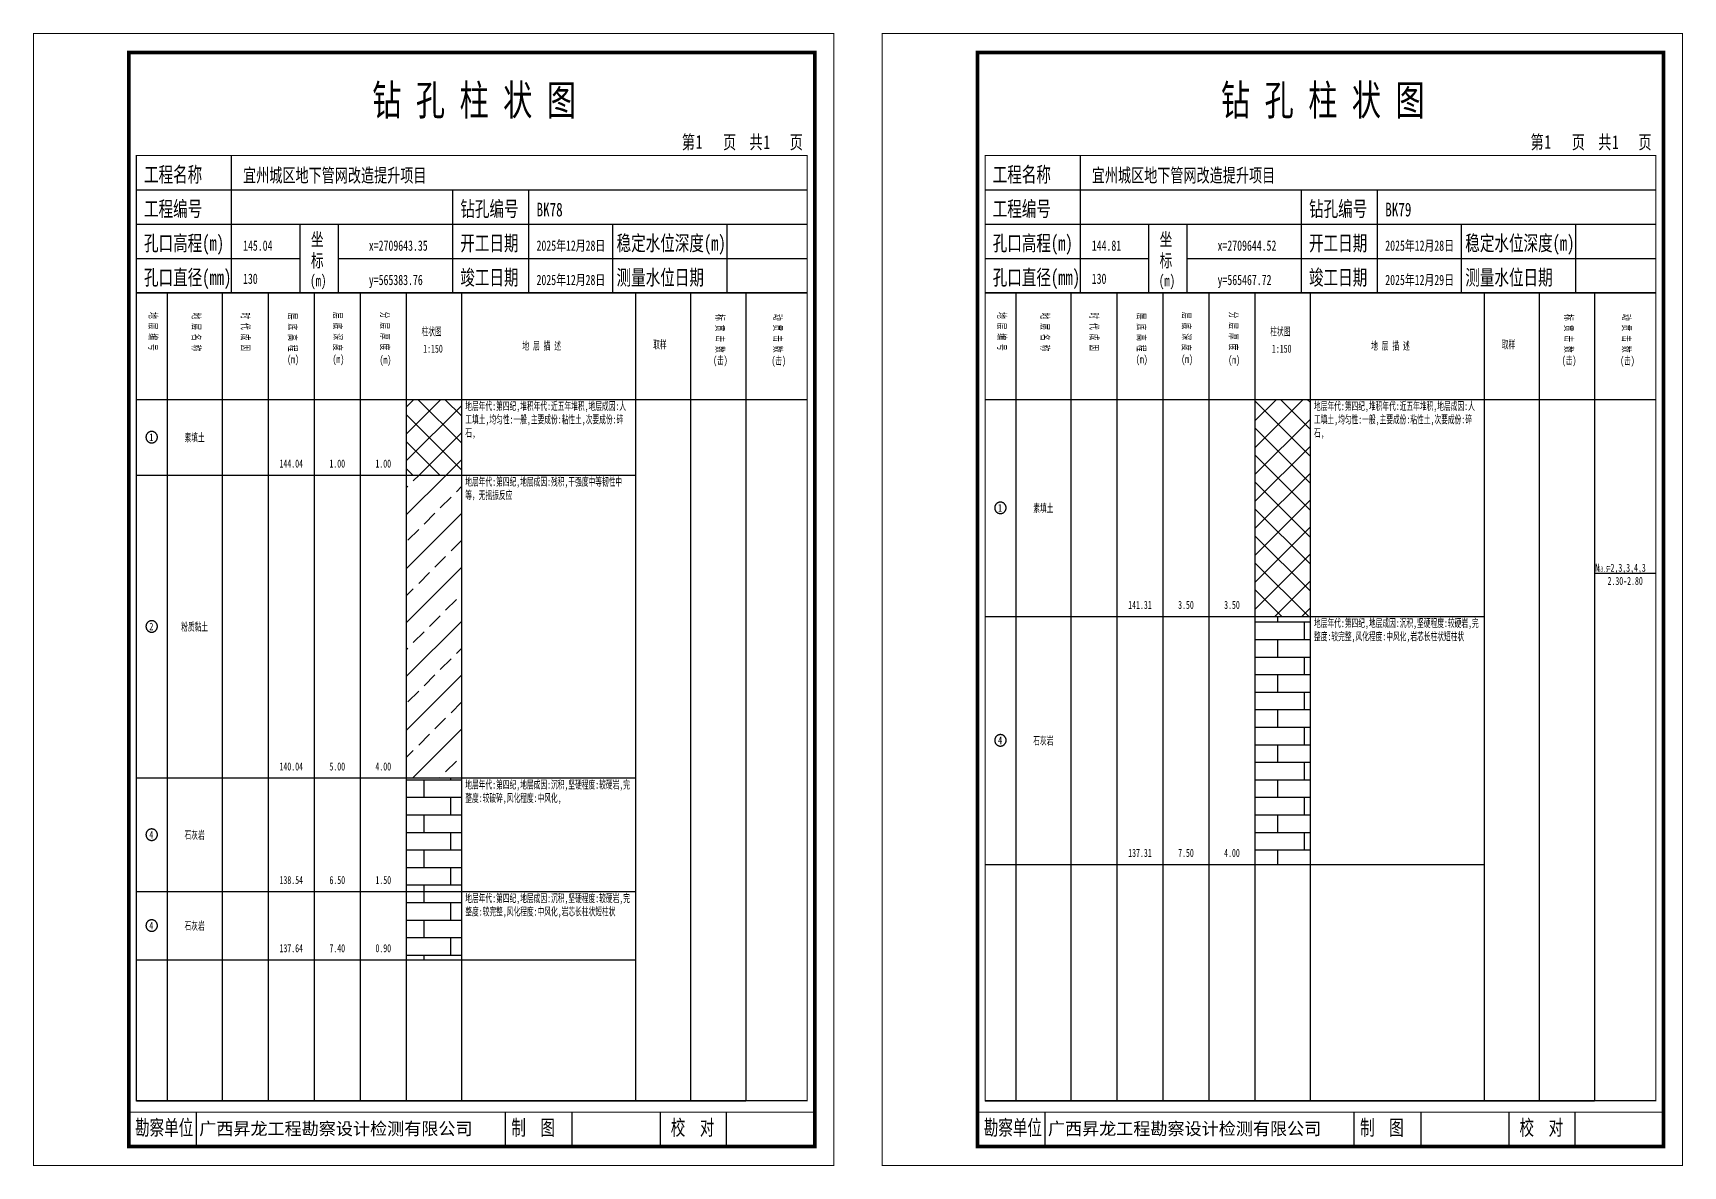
# Model space of a CAD drawing. Header units: millimetres. Extents: x 0 to 2711117, y 0 to 567555.
# Drawn here: x 20932.4 to 21365.3, y -0.1 to 297.1 of the extents above; entities that cross this region are included whole.
import ezdxf
from ezdxf.enums import TextEntityAlignment as Align

# ---------------------------------------------------------------- set-up
doc = ezdxf.new("R2010")
doc.units = ezdxf.units.MM
doc.layers.add('GICAD_POU_TEXTS', color=7, linetype='Continuous')
doc.layers.add('勘察点图例', color=7, linetype='Continuous')
doc.styles.add('HEAD_FONT', font='simfang.ttf', dxfattribs={"width": 0.6})
doc.styles.add('HEAD_FONT2', font='simfang.ttf', dxfattribs={"width": 0.6})
doc.styles.add('HT', font='simhei.ttf')
doc.styles.add('LZ_FONT', font='simfang.ttf', dxfattribs={"width": 0.7, "height": 8})
doc.styles.add('成果图图块', font='simfang.ttf', dxfattribs={"height": 2.5})
doc.styles.add('成果图表体', font='simfang.ttf', dxfattribs={"width": 0.6, "height": 2.1})
pattern_1 = [(45, (0, 0), (-3.5355339, 3.5355339), []), (135, (0, 0), (-3.5355339, -3.5355339), [])]
pattern_2 = [(0, (0, 0), (0, 4.6), []), (90, (0, 0), (-7, 4.6), [4.6, -4.6])]

# ---------------------------------------------------------------- blocks, each defined once
blk = doc.blocks.new('BK78')
for p, q in [((52, 229), (52, 265)), ((27, 256), (203, 256)), ((110, 229), (110, 256)), ((130, 229), (130, 256)), ((27, 247), (203, 247)), ((70, 229), (70, 247)), ((80, 229), (80, 247)), ((152, 229), (152, 247)), ((182, 229), (182, 247)), ((27, 238), (70, 238)), ((80, 238), (203, 238)), ((27, 229), (35.05, 229)), ((35.05, 229), (35.05, 17)), ((35.05, 229), (49.53, 229)), ((49.53, 229), (49.53, 17)), ((49.53, 229), (61.6, 229)), ((61.6, 229), (61.6, 17)), ((61.6, 229), (73.68, 229)), ((73.68, 229), (73.68, 17)), ((73.68, 229), (85.75, 229)), ((85.75, 229), (85.75, 17)), ((85.75, 229), (97.82, 229)), ((97.82, 229), (97.82, 17)), ((97.82, 229), (112.3, 229)), ((112.3, 229), (112.3, 17)), ((112.3, 229), (157.93, 229)), ((157.93, 229), (157.93, 17)), ((157.93, 229), (172.42, 229)), ((172.42, 229), (172.42, 17)), ((172.42, 229), (186.9, 229)), ((186.9, 229), (186.9, 17)), ((186.9, 229), (203, 229)), ((27, 201), (203, 201)), ((27, 17), (35.05, 17)), ((35.05, 17), (49.53, 17)), ((42.74, 4.95), (42.74, 13.95)), ((42.74, 4.95), (42.74, 13.95)), ((49.53, 17), (61.6, 17)), ((61.6, 17), (73.68, 17)), ((73.68, 17), (85.75, 17)), ((85.75, 17), (97.82, 17)), ((97.82, 17), (112.3, 17)), ((112.3, 17), (157.93, 17)), ((123.83, 4.95), (123.83, 13.95)), ((141.38, 4.95), (141.38, 13.95)), ((157.93, 17), (172.42, 17)), ((164.48, 4.95), (164.48, 13.95)), ((172.42, 17), (186.9, 17)), ((181.84, 4.95), (181.84, 13.95)), ((181.84, 4.95), (181.84, 13.95))]:
    blk.add_line(p, q)
for points, const_width in [([(0, 0), (210, 0), (210, 297), (0, 297)], 0.25), ([(25, 5), (205, 5), (205, 292), (25, 292)], 1), ([(27, 265), (203, 265), (203, 17), (27, 17)], 0.3)]:
    blk.add_lwpolyline(points, close=True, dxfattribs=dict(const_width=const_width))
at = {"const_width": 0.3}
for points in [[(27, 229), (203, 229)], [(25, 14), (205, 14)]]:
    blk.add_lwpolyline(points, dxfattribs=at)
at = {"style": 'LZ_FONT', "width": 0.7}
for s, height, p in [('钻 孔 柱 状 图', 8, (88.9, 275.54)), ('第', 3.6, (170.12, 266.7)), ('1', 3.6, (173.78, 266.75)), ('页', 3.6, (180.96, 266.7)), ('共', 3.6, (187.88, 266.7)), ('1', 3.6, (191.54, 266.7)), ('页', 3.6, (198.44, 266.7)), ('工程名称', 4, (29, 258)), ('宜州城区地下管网改造提升项目', 3.6, (55, 258)), ('工程编号', 4, (29, 249)), ('钻孔编号', 4, (112, 249)), ('BK78', 3.6, (132, 249)), ('孔口高程(m)', 4, (29, 240)), ('145.04', 2.7, (55, 240)), ('坐', 3.5, (72.79, 241.24)), ('x=2709643.35', 2.7, (88, 240)), ('开工日期', 4, (112, 240)), ('2025年12月28日', 2.7, (132, 240)), ('稳定水位深度(m)', 4, (153, 240)), ('标', 3.5, (72.79, 235.7)), ('孔口直径(mm)', 4, (29, 231)), ('130', 2.7, (54.98, 231.31)), ('(m) ', 3, (72.59, 230.65)), ('竣工日期', 4, (112, 231)), ('2025年12月28日', 2.7, (132, 231)), ('测量水位日期', 4, (153, 231)), ('y=565383.76', 2.7, (88, 231)), ('勘察单位', 4, (26.65, 7.95)), ('制  图', 4, (125.4, 7.95)), ('校  对', 4, (167.22, 7.95))]:
    blk.add_text(s, height=height, dxfattribs=at).set_placement(p)
at = {"style": 'HT'}
blk.add_text('广西昇龙工程勘察设计检测有限公司', height=3.2865, dxfattribs=at).set_placement((43.48, 8.02))
at = {"char_height": 2.1, "width": 22.806, "attachment_point": 1, "rotation": 270, "style": 'HEAD_FONT'}
for s, insert in [('地 层 编 号', (32.46, 223.92)), ('地 层 名 称', (43.79, 223.76)), ('时 代 成 因', (56.67, 223.83)), ('层 底 高 程', (69.07, 223.71)), ('层 底 深 度', (80.9, 223.91)), ('分 层 厚 度', (93.26, 224.01)), ('标 贯 击 数', (181.21, 223.37)), ('动 贯 击 数', (196.38, 223.43))]:
    blk.add_mtext(s, dxfattribs=dict(at, insert=insert))
at = {"char_height": 2.1, "attachment_point": 1}
for s, insert, width, style in [('柱状图', (101.82, 219.87), 7.855, 'HEAD_FONT2'), ('取样', (162.58, 216.44), 7.855, 'HEAD_FONT2'), ('(m)', (66.58, 212.56), 4.7944, 'HEAD_FONT'), ('(m)', (78.47, 212.61), 4.7944, 'HEAD_FONT'), ('(m)', (90.81, 212.43), 4.7944, 'HEAD_FONT'), ('1:150', (102.26, 215.36), 6.9223, 'HEAD_FONT2'), ('地 层 描 述', (128.29, 216.11), 22.0781, 'HEAD_FONT2'), ('(击)', (178.33, 212.31), 7.855, 'HEAD_FONT2'), ('(击)', (193.64, 212.22), 7.855, 'HEAD_FONT2')]:
    blk.add_mtext(s, dxfattribs=dict(at, insert=insert, width=width, style=style))
blk = doc.blocks.new('BK78_0')
at = {"color": 7}
blk.add_polyline3d([(-1.5, 0.02, 0), (-1.5, -0.06, 0), (-1.49, -0.13, 0), (-1.48, -0.2, 0), (-1.47, -0.28, 0), (-1.46, -0.35, 0), (-1.44, -0.42, 0), (-1.41, -0.49, 0), (-1.39, -0.56, 0), (-1.36, -0.63, 0), (-1.32, -0.69, 0), (-1.29, -0.76, 0), (-1.25, -0.82, 0), (-1.2, -0.88, 0), (-1.16, -0.94, 0), (-1.11, -0.99, 0), (-1.06, -1.04, 0), (-1.01, -1.1, 0), (-0.95, -1.14, 0), (-0.89, -1.19, 0), (-0.83, -1.23, 0), (-0.77, -1.27, 0), (-0.71, -1.31, 0), (-0.64, -1.34, 0), (-0.57, -1.37, 0), (-0.51, -1.4, 0), (-0.44, -1.42, 0), (-0.36, -1.44, 0), (-0.29, -1.46, 0), (-0.22, -1.47, 0), (-0.15, -1.48, 0), (-0.07, -1.48, 0), (0, -1.48, 0), (0.07, -1.48, 0), (0.15, -1.48, 0), (0.22, -1.47, 0), (0.29, -1.46, 0), (0.36, -1.44, 0), (0.44, -1.42, 0), (0.51, -1.4, 0), (0.57, -1.37, 0), (0.64, -1.34, 0), (0.71, -1.31, 0), (0.77, -1.27, 0), (0.83, -1.23, 0), (0.89, -1.19, 0), (0.95, -1.14, 0), (1.01, -1.1, 0), (1.06, -1.04, 0), (1.11, -0.99, 0), (1.16, -0.94, 0), (1.2, -0.88, 0), (1.25, -0.82, 0), (1.29, -0.76, 0), (1.32, -0.69, 0), (1.36, -0.63, 0), (1.39, -0.56, 0), (1.41, -0.49, 0), (1.44, -0.42, 0), (1.46, -0.35, 0), (1.47, -0.28, 0), (1.48, -0.2, 0), (1.49, -0.13, 0), (1.5, -0.06, 0), (1.5, 0.02, 0), (1.5, 0.09, 0), (1.49, 0.16, 0), (1.48, 0.24, 0), (1.47, 0.31, 0), (1.46, 0.38, 0), (1.44, 0.45, 0), (1.41, 0.52, 0), (1.39, 0.59, 0), (1.36, 0.66, 0), (1.32, 0.72, 0), (1.29, 0.79, 0), (1.25, 0.85, 0), (1.2, 0.91, 0), (1.16, 0.97, 0), (1.11, 1.02, 0), (1.06, 1.08, 0), (1.01, 1.13, 0), (0.95, 1.18, 0), (0.89, 1.22, 0), (0.83, 1.26, 0), (0.77, 1.3, 0), (0.71, 1.34, 0), (0.64, 1.37, 0), (0.57, 1.4, 0), (0.51, 1.43, 0), (0.44, 1.45, 0), (0.36, 1.47, 0), (0.29, 1.49, 0), (0.22, 1.5, 0), (0.15, 1.51, 0), (0.07, 1.51, 0), (0, 1.52, 0), (-0.07, 1.51, 0), (-0.15, 1.51, 0), (-0.22, 1.5, 0), (-0.29, 1.49, 0), (-0.36, 1.47, 0), (-0.44, 1.45, 0), (-0.51, 1.43, 0), (-0.57, 1.4, 0), (-0.64, 1.37, 0), (-0.71, 1.34, 0), (-0.77, 1.3, 0), (-0.83, 1.26, 0), (-0.89, 1.22, 0), (-0.95, 1.18, 0), (-1.01, 1.13, 0), (-1.06, 1.08, 0), (-1.11, 1.02, 0), (-1.16, 0.97, 0), (-1.2, 0.91, 0), (-1.25, 0.85, 0), (-1.29, 0.79, 0), (-1.32, 0.72, 0), (-1.36, 0.66, 0), (-1.39, 0.59, 0), (-1.41, 0.52, 0), (-1.44, 0.45, 0), (-1.46, 0.38, 0), (-1.47, 0.31, 0), (-1.48, 0.24, 0), (-1.49, 0.16, 0), (-1.5, 0.09, 0), (-1.5, 0.02, 0)], dxfattribs=at)
at = {"layer": 'GICAD_POU_TEXTS', "color": 7, "style": '成果图图块', "width": 0.7}
blk.add_text('1', height=2, dxfattribs=at).set_placement((-0.09, -0.99), align=Align.CENTER)
blk = doc.blocks.new('BK78_1')
at = {"color": 7}
blk.add_polyline3d([(-1.5, 0.02, 0), (-1.5, -0.06, 0), (-1.49, -0.13, 0), (-1.48, -0.2, 0), (-1.47, -0.28, 0), (-1.46, -0.35, 0), (-1.44, -0.42, 0), (-1.41, -0.49, 0), (-1.39, -0.56, 0), (-1.36, -0.63, 0), (-1.32, -0.69, 0), (-1.29, -0.76, 0), (-1.25, -0.82, 0), (-1.2, -0.88, 0), (-1.16, -0.94, 0), (-1.11, -0.99, 0), (-1.06, -1.04, 0), (-1.01, -1.1, 0), (-0.95, -1.14, 0), (-0.89, -1.19, 0), (-0.83, -1.23, 0), (-0.77, -1.27, 0), (-0.71, -1.31, 0), (-0.64, -1.34, 0), (-0.57, -1.37, 0), (-0.51, -1.4, 0), (-0.44, -1.42, 0), (-0.36, -1.44, 0), (-0.29, -1.46, 0), (-0.22, -1.47, 0), (-0.15, -1.48, 0), (-0.07, -1.48, 0), (0, -1.48, 0), (0.07, -1.48, 0), (0.15, -1.48, 0), (0.22, -1.47, 0), (0.29, -1.46, 0), (0.36, -1.44, 0), (0.44, -1.42, 0), (0.51, -1.4, 0), (0.57, -1.37, 0), (0.64, -1.34, 0), (0.71, -1.31, 0), (0.77, -1.27, 0), (0.83, -1.23, 0), (0.89, -1.19, 0), (0.95, -1.14, 0), (1.01, -1.1, 0), (1.06, -1.04, 0), (1.11, -0.99, 0), (1.16, -0.94, 0), (1.2, -0.88, 0), (1.25, -0.82, 0), (1.29, -0.76, 0), (1.32, -0.69, 0), (1.36, -0.63, 0), (1.39, -0.56, 0), (1.41, -0.49, 0), (1.44, -0.42, 0), (1.46, -0.35, 0), (1.47, -0.28, 0), (1.48, -0.2, 0), (1.49, -0.13, 0), (1.5, -0.06, 0), (1.5, 0.02, 0), (1.5, 0.09, 0), (1.49, 0.16, 0), (1.48, 0.24, 0), (1.47, 0.31, 0), (1.46, 0.38, 0), (1.44, 0.45, 0), (1.41, 0.52, 0), (1.39, 0.59, 0), (1.36, 0.66, 0), (1.32, 0.72, 0), (1.29, 0.79, 0), (1.25, 0.85, 0), (1.2, 0.91, 0), (1.16, 0.97, 0), (1.11, 1.02, 0), (1.06, 1.08, 0), (1.01, 1.13, 0), (0.95, 1.18, 0), (0.89, 1.22, 0), (0.83, 1.26, 0), (0.77, 1.3, 0), (0.71, 1.34, 0), (0.64, 1.37, 0), (0.57, 1.4, 0), (0.51, 1.43, 0), (0.44, 1.45, 0), (0.36, 1.47, 0), (0.29, 1.49, 0), (0.22, 1.5, 0), (0.15, 1.51, 0), (0.07, 1.51, 0), (0, 1.52, 0), (-0.07, 1.51, 0), (-0.15, 1.51, 0), (-0.22, 1.5, 0), (-0.29, 1.49, 0), (-0.36, 1.47, 0), (-0.44, 1.45, 0), (-0.51, 1.43, 0), (-0.57, 1.4, 0), (-0.64, 1.37, 0), (-0.71, 1.34, 0), (-0.77, 1.3, 0), (-0.83, 1.26, 0), (-0.89, 1.22, 0), (-0.95, 1.18, 0), (-1.01, 1.13, 0), (-1.06, 1.08, 0), (-1.11, 1.02, 0), (-1.16, 0.97, 0), (-1.2, 0.91, 0), (-1.25, 0.85, 0), (-1.29, 0.79, 0), (-1.32, 0.72, 0), (-1.36, 0.66, 0), (-1.39, 0.59, 0), (-1.41, 0.52, 0), (-1.44, 0.45, 0), (-1.46, 0.38, 0), (-1.47, 0.31, 0), (-1.48, 0.24, 0), (-1.49, 0.16, 0), (-1.5, 0.09, 0), (-1.5, 0.02, 0)], dxfattribs=at)
at = {"layer": 'GICAD_POU_TEXTS', "color": 7, "style": '成果图图块', "width": 0.7}
blk.add_text('2', height=2, dxfattribs=at).set_placement((-0.09, -0.99), align=Align.CENTER)
blk = doc.blocks.new('BK78_2')
at = {"color": 7}
blk.add_polyline3d([(-1.5, 0.02, 0), (-1.5, -0.06, 0), (-1.49, -0.13, 0), (-1.48, -0.2, 0), (-1.47, -0.28, 0), (-1.46, -0.35, 0), (-1.44, -0.42, 0), (-1.41, -0.49, 0), (-1.39, -0.56, 0), (-1.36, -0.63, 0), (-1.32, -0.69, 0), (-1.29, -0.76, 0), (-1.25, -0.82, 0), (-1.2, -0.88, 0), (-1.16, -0.94, 0), (-1.11, -0.99, 0), (-1.06, -1.04, 0), (-1.01, -1.1, 0), (-0.95, -1.14, 0), (-0.89, -1.19, 0), (-0.83, -1.23, 0), (-0.77, -1.27, 0), (-0.71, -1.31, 0), (-0.64, -1.34, 0), (-0.57, -1.37, 0), (-0.51, -1.4, 0), (-0.44, -1.42, 0), (-0.36, -1.44, 0), (-0.29, -1.46, 0), (-0.22, -1.47, 0), (-0.15, -1.48, 0), (-0.07, -1.48, 0), (0, -1.48, 0), (0.07, -1.48, 0), (0.15, -1.48, 0), (0.22, -1.47, 0), (0.29, -1.46, 0), (0.36, -1.44, 0), (0.44, -1.42, 0), (0.51, -1.4, 0), (0.57, -1.37, 0), (0.64, -1.34, 0), (0.71, -1.31, 0), (0.77, -1.27, 0), (0.83, -1.23, 0), (0.89, -1.19, 0), (0.95, -1.14, 0), (1.01, -1.1, 0), (1.06, -1.04, 0), (1.11, -0.99, 0), (1.16, -0.94, 0), (1.2, -0.88, 0), (1.25, -0.82, 0), (1.29, -0.76, 0), (1.32, -0.69, 0), (1.36, -0.63, 0), (1.39, -0.56, 0), (1.41, -0.49, 0), (1.44, -0.42, 0), (1.46, -0.35, 0), (1.47, -0.28, 0), (1.48, -0.2, 0), (1.49, -0.13, 0), (1.5, -0.06, 0), (1.5, 0.02, 0), (1.5, 0.09, 0), (1.49, 0.16, 0), (1.48, 0.24, 0), (1.47, 0.31, 0), (1.46, 0.38, 0), (1.44, 0.45, 0), (1.41, 0.52, 0), (1.39, 0.59, 0), (1.36, 0.66, 0), (1.32, 0.72, 0), (1.29, 0.79, 0), (1.25, 0.85, 0), (1.2, 0.91, 0), (1.16, 0.97, 0), (1.11, 1.02, 0), (1.06, 1.08, 0), (1.01, 1.13, 0), (0.95, 1.18, 0), (0.89, 1.22, 0), (0.83, 1.26, 0), (0.77, 1.3, 0), (0.71, 1.34, 0), (0.64, 1.37, 0), (0.57, 1.4, 0), (0.51, 1.43, 0), (0.44, 1.45, 0), (0.36, 1.47, 0), (0.29, 1.49, 0), (0.22, 1.5, 0), (0.15, 1.51, 0), (0.07, 1.51, 0), (0, 1.52, 0), (-0.07, 1.51, 0), (-0.15, 1.51, 0), (-0.22, 1.5, 0), (-0.29, 1.49, 0), (-0.36, 1.47, 0), (-0.44, 1.45, 0), (-0.51, 1.43, 0), (-0.57, 1.4, 0), (-0.64, 1.37, 0), (-0.71, 1.34, 0), (-0.77, 1.3, 0), (-0.83, 1.26, 0), (-0.89, 1.22, 0), (-0.95, 1.18, 0), (-1.01, 1.13, 0), (-1.06, 1.08, 0), (-1.11, 1.02, 0), (-1.16, 0.97, 0), (-1.2, 0.91, 0), (-1.25, 0.85, 0), (-1.29, 0.79, 0), (-1.32, 0.72, 0), (-1.36, 0.66, 0), (-1.39, 0.59, 0), (-1.41, 0.52, 0), (-1.44, 0.45, 0), (-1.46, 0.38, 0), (-1.47, 0.31, 0), (-1.48, 0.24, 0), (-1.49, 0.16, 0), (-1.5, 0.09, 0), (-1.5, 0.02, 0)], dxfattribs=at)
at = {"layer": 'GICAD_POU_TEXTS', "color": 7, "style": '成果图图块', "width": 0.7}
blk.add_text('4', height=2, dxfattribs=at).set_placement((-0.09, -0.99), align=Align.CENTER)
blk = doc.blocks.new('BK78_3')
at = {"color": 7}
blk.add_polyline3d([(-1.5, 0.02, 0), (-1.5, -0.06, 0), (-1.49, -0.13, 0), (-1.48, -0.2, 0), (-1.47, -0.28, 0), (-1.46, -0.35, 0), (-1.44, -0.42, 0), (-1.41, -0.49, 0), (-1.39, -0.56, 0), (-1.36, -0.63, 0), (-1.32, -0.69, 0), (-1.29, -0.76, 0), (-1.25, -0.82, 0), (-1.2, -0.88, 0), (-1.16, -0.94, 0), (-1.11, -0.99, 0), (-1.06, -1.04, 0), (-1.01, -1.1, 0), (-0.95, -1.14, 0), (-0.89, -1.19, 0), (-0.83, -1.23, 0), (-0.77, -1.27, 0), (-0.71, -1.31, 0), (-0.64, -1.34, 0), (-0.57, -1.37, 0), (-0.51, -1.4, 0), (-0.44, -1.42, 0), (-0.36, -1.44, 0), (-0.29, -1.46, 0), (-0.22, -1.47, 0), (-0.15, -1.48, 0), (-0.07, -1.48, 0), (0, -1.48, 0), (0.07, -1.48, 0), (0.15, -1.48, 0), (0.22, -1.47, 0), (0.29, -1.46, 0), (0.36, -1.44, 0), (0.44, -1.42, 0), (0.51, -1.4, 0), (0.57, -1.37, 0), (0.64, -1.34, 0), (0.71, -1.31, 0), (0.77, -1.27, 0), (0.83, -1.23, 0), (0.89, -1.19, 0), (0.95, -1.14, 0), (1.01, -1.1, 0), (1.06, -1.04, 0), (1.11, -0.99, 0), (1.16, -0.94, 0), (1.2, -0.88, 0), (1.25, -0.82, 0), (1.29, -0.76, 0), (1.32, -0.69, 0), (1.36, -0.63, 0), (1.39, -0.56, 0), (1.41, -0.49, 0), (1.44, -0.42, 0), (1.46, -0.35, 0), (1.47, -0.28, 0), (1.48, -0.2, 0), (1.49, -0.13, 0), (1.5, -0.06, 0), (1.5, 0.02, 0), (1.5, 0.09, 0), (1.49, 0.16, 0), (1.48, 0.24, 0), (1.47, 0.31, 0), (1.46, 0.38, 0), (1.44, 0.45, 0), (1.41, 0.52, 0), (1.39, 0.59, 0), (1.36, 0.66, 0), (1.32, 0.72, 0), (1.29, 0.79, 0), (1.25, 0.85, 0), (1.2, 0.91, 0), (1.16, 0.97, 0), (1.11, 1.02, 0), (1.06, 1.08, 0), (1.01, 1.13, 0), (0.95, 1.18, 0), (0.89, 1.22, 0), (0.83, 1.26, 0), (0.77, 1.3, 0), (0.71, 1.34, 0), (0.64, 1.37, 0), (0.57, 1.4, 0), (0.51, 1.43, 0), (0.44, 1.45, 0), (0.36, 1.47, 0), (0.29, 1.49, 0), (0.22, 1.5, 0), (0.15, 1.51, 0), (0.07, 1.51, 0), (0, 1.52, 0), (-0.07, 1.51, 0), (-0.15, 1.51, 0), (-0.22, 1.5, 0), (-0.29, 1.49, 0), (-0.36, 1.47, 0), (-0.44, 1.45, 0), (-0.51, 1.43, 0), (-0.57, 1.4, 0), (-0.64, 1.37, 0), (-0.71, 1.34, 0), (-0.77, 1.3, 0), (-0.83, 1.26, 0), (-0.89, 1.22, 0), (-0.95, 1.18, 0), (-1.01, 1.13, 0), (-1.06, 1.08, 0), (-1.11, 1.02, 0), (-1.16, 0.97, 0), (-1.2, 0.91, 0), (-1.25, 0.85, 0), (-1.29, 0.79, 0), (-1.32, 0.72, 0), (-1.36, 0.66, 0), (-1.39, 0.59, 0), (-1.41, 0.52, 0), (-1.44, 0.45, 0), (-1.46, 0.38, 0), (-1.47, 0.31, 0), (-1.48, 0.24, 0), (-1.49, 0.16, 0), (-1.5, 0.09, 0), (-1.5, 0.02, 0)], dxfattribs=at)
at = {"layer": 'GICAD_POU_TEXTS', "color": 7, "style": '成果图图块', "width": 0.7}
blk.add_text('4', height=2, dxfattribs=at).set_placement((-0.09, -0.99), align=Align.CENTER)
blk = doc.blocks.new('BK79')
for p, q in [((52, 229), (52, 265)), ((27, 256), (203, 256)), ((110, 229), (110, 256)), ((130, 229), (130, 256)), ((27, 247), (203, 247)), ((70, 229), (70, 247)), ((80, 229), (80, 247)), ((152, 229), (152, 247)), ((182, 229), (182, 247)), ((27, 238), (70, 238)), ((80, 238), (203, 238)), ((27, 229), (35.05, 229)), ((35.05, 229), (35.05, 17)), ((35.05, 229), (49.53, 229)), ((49.53, 229), (49.53, 17)), ((49.53, 229), (61.6, 229)), ((61.6, 229), (61.6, 17)), ((61.6, 229), (73.68, 229)), ((73.68, 229), (73.68, 17)), ((73.68, 229), (85.75, 229)), ((85.75, 229), (85.75, 17)), ((85.75, 229), (97.82, 229)), ((97.82, 229), (97.82, 17)), ((97.82, 229), (112.3, 229)), ((112.3, 229), (112.3, 17)), ((112.3, 229), (157.93, 229)), ((157.93, 229), (157.93, 17)), ((157.93, 229), (172.42, 229)), ((172.42, 229), (172.42, 17)), ((172.42, 229), (186.9, 229)), ((186.9, 229), (186.9, 17)), ((186.9, 229), (203, 229)), ((27, 201), (203, 201)), ((27, 17), (35.05, 17)), ((35.05, 17), (49.53, 17)), ((42.74, 4.95), (42.74, 13.95)), ((42.74, 4.95), (42.74, 13.95)), ((49.53, 17), (61.6, 17)), ((61.6, 17), (73.68, 17)), ((73.68, 17), (85.75, 17)), ((85.75, 17), (97.82, 17)), ((97.82, 17), (112.3, 17)), ((112.3, 17), (157.93, 17)), ((123.83, 4.95), (123.83, 13.95)), ((141.38, 4.95), (141.38, 13.95)), ((157.93, 17), (172.42, 17)), ((164.48, 4.95), (164.48, 13.95)), ((172.42, 17), (186.9, 17)), ((181.84, 4.95), (181.84, 13.95)), ((181.84, 4.95), (181.84, 13.95))]:
    blk.add_line(p, q)
for points, const_width in [([(0, 0), (210, 0), (210, 297), (0, 297)], 0.25), ([(25, 5), (205, 5), (205, 292), (25, 292)], 1), ([(27, 265), (203, 265), (203, 17), (27, 17)], 0.3)]:
    blk.add_lwpolyline(points, close=True, dxfattribs=dict(const_width=const_width))
at = {"const_width": 0.3}
for points in [[(27, 229), (203, 229)], [(25, 14), (205, 14)]]:
    blk.add_lwpolyline(points, dxfattribs=at)
at = {"style": 'LZ_FONT', "width": 0.7}
for s, height, p in [('钻 孔 柱 状 图', 8, (88.9, 275.54)), ('第', 3.6, (170.12, 266.7)), ('1', 3.6, (173.78, 266.75)), ('页', 3.6, (180.96, 266.7)), ('共', 3.6, (187.88, 266.7)), ('1', 3.6, (191.54, 266.7)), ('页', 3.6, (198.44, 266.7)), ('工程名称', 4, (29, 258)), ('宜州城区地下管网改造提升项目', 3.6, (55, 258)), ('工程编号', 4, (29, 249)), ('钻孔编号', 4, (112, 249)), ('BK79', 3.6, (132, 249)), ('孔口高程(m)', 4, (29, 240)), ('144.81', 2.7, (55, 240)), ('坐', 3.5, (72.79, 241.24)), ('x=2709644.52', 2.7, (88, 240)), ('开工日期', 4, (112, 240)), ('2025年12月28日', 2.7, (132, 240)), ('稳定水位深度(m)', 4, (153, 240)), ('标', 3.5, (72.79, 235.7)), ('孔口直径(mm)', 4, (29, 231)), ('130', 2.7, (54.98, 231.31)), ('(m) ', 3, (72.59, 230.65)), ('竣工日期', 4, (112, 231)), ('2025年12月29日', 2.7, (132, 231)), ('测量水位日期', 4, (153, 231)), ('y=565467.72', 2.7, (88, 231)), ('勘察单位', 4, (26.65, 7.95)), ('制  图', 4, (125.4, 7.95)), ('校  对', 4, (167.22, 7.95))]:
    blk.add_text(s, height=height, dxfattribs=at).set_placement(p)
at = {"style": 'HT'}
blk.add_text('广西昇龙工程勘察设计检测有限公司', height=3.2865, dxfattribs=at).set_placement((43.48, 8.02))
at = {"char_height": 2.1, "width": 22.806, "attachment_point": 1, "rotation": 270, "style": 'HEAD_FONT'}
for s, insert in [('地 层 编 号', (32.46, 223.92)), ('地 层 名 称', (43.79, 223.76)), ('时 代 成 因', (56.67, 223.83)), ('层 底 高 程', (69.07, 223.71)), ('层 底 深 度', (80.9, 223.91)), ('分 层 厚 度', (93.26, 224.01)), ('标 贯 击 数', (181.21, 223.37)), ('动 贯 击 数', (196.38, 223.43))]:
    blk.add_mtext(s, dxfattribs=dict(at, insert=insert))
at = {"char_height": 2.1, "attachment_point": 1}
for s, insert, width, style in [('柱状图', (101.82, 219.87), 7.855, 'HEAD_FONT2'), ('取样', (162.58, 216.44), 7.855, 'HEAD_FONT2'), ('(m)', (66.58, 212.56), 4.7944, 'HEAD_FONT'), ('(m)', (78.47, 212.61), 4.7944, 'HEAD_FONT'), ('(m)', (90.81, 212.43), 4.7944, 'HEAD_FONT'), ('1:150', (102.26, 215.36), 6.9223, 'HEAD_FONT2'), ('地 层 描 述', (128.29, 216.11), 22.0781, 'HEAD_FONT2'), ('(击)', (178.33, 212.31), 7.855, 'HEAD_FONT2'), ('(击)', (193.64, 212.22), 7.855, 'HEAD_FONT2')]:
    blk.add_mtext(s, dxfattribs=dict(at, insert=insert, width=width, style=style))
blk = doc.blocks.new('BK79_0')
at = {"color": 7}
blk.add_polyline3d([(-1.5, 0.02, 0), (-1.5, -0.06, 0), (-1.49, -0.13, 0), (-1.48, -0.2, 0), (-1.47, -0.28, 0), (-1.46, -0.35, 0), (-1.44, -0.42, 0), (-1.41, -0.49, 0), (-1.39, -0.56, 0), (-1.36, -0.63, 0), (-1.32, -0.69, 0), (-1.29, -0.76, 0), (-1.25, -0.82, 0), (-1.2, -0.88, 0), (-1.16, -0.94, 0), (-1.11, -0.99, 0), (-1.06, -1.04, 0), (-1.01, -1.1, 0), (-0.95, -1.14, 0), (-0.89, -1.19, 0), (-0.83, -1.23, 0), (-0.77, -1.27, 0), (-0.71, -1.31, 0), (-0.64, -1.34, 0), (-0.57, -1.37, 0), (-0.51, -1.4, 0), (-0.44, -1.42, 0), (-0.36, -1.44, 0), (-0.29, -1.46, 0), (-0.22, -1.47, 0), (-0.15, -1.48, 0), (-0.07, -1.48, 0), (0, -1.48, 0), (0.07, -1.48, 0), (0.15, -1.48, 0), (0.22, -1.47, 0), (0.29, -1.46, 0), (0.36, -1.44, 0), (0.44, -1.42, 0), (0.51, -1.4, 0), (0.57, -1.37, 0), (0.64, -1.34, 0), (0.71, -1.31, 0), (0.77, -1.27, 0), (0.83, -1.23, 0), (0.89, -1.19, 0), (0.95, -1.14, 0), (1.01, -1.1, 0), (1.06, -1.04, 0), (1.11, -0.99, 0), (1.16, -0.94, 0), (1.2, -0.88, 0), (1.25, -0.82, 0), (1.29, -0.76, 0), (1.32, -0.69, 0), (1.36, -0.63, 0), (1.39, -0.56, 0), (1.41, -0.49, 0), (1.44, -0.42, 0), (1.46, -0.35, 0), (1.47, -0.28, 0), (1.48, -0.2, 0), (1.49, -0.13, 0), (1.5, -0.06, 0), (1.5, 0.02, 0), (1.5, 0.09, 0), (1.49, 0.16, 0), (1.48, 0.24, 0), (1.47, 0.31, 0), (1.46, 0.38, 0), (1.44, 0.45, 0), (1.41, 0.52, 0), (1.39, 0.59, 0), (1.36, 0.66, 0), (1.32, 0.72, 0), (1.29, 0.79, 0), (1.25, 0.85, 0), (1.2, 0.91, 0), (1.16, 0.97, 0), (1.11, 1.02, 0), (1.06, 1.08, 0), (1.01, 1.13, 0), (0.95, 1.18, 0), (0.89, 1.22, 0), (0.83, 1.26, 0), (0.77, 1.3, 0), (0.71, 1.34, 0), (0.64, 1.37, 0), (0.57, 1.4, 0), (0.51, 1.43, 0), (0.44, 1.45, 0), (0.36, 1.47, 0), (0.29, 1.49, 0), (0.22, 1.5, 0), (0.15, 1.51, 0), (0.07, 1.51, 0), (0, 1.52, 0), (-0.07, 1.51, 0), (-0.15, 1.51, 0), (-0.22, 1.5, 0), (-0.29, 1.49, 0), (-0.36, 1.47, 0), (-0.44, 1.45, 0), (-0.51, 1.43, 0), (-0.57, 1.4, 0), (-0.64, 1.37, 0), (-0.71, 1.34, 0), (-0.77, 1.3, 0), (-0.83, 1.26, 0), (-0.89, 1.22, 0), (-0.95, 1.18, 0), (-1.01, 1.13, 0), (-1.06, 1.08, 0), (-1.11, 1.02, 0), (-1.16, 0.97, 0), (-1.2, 0.91, 0), (-1.25, 0.85, 0), (-1.29, 0.79, 0), (-1.32, 0.72, 0), (-1.36, 0.66, 0), (-1.39, 0.59, 0), (-1.41, 0.52, 0), (-1.44, 0.45, 0), (-1.46, 0.38, 0), (-1.47, 0.31, 0), (-1.48, 0.24, 0), (-1.49, 0.16, 0), (-1.5, 0.09, 0), (-1.5, 0.02, 0)], dxfattribs=at)
at = {"layer": 'GICAD_POU_TEXTS', "color": 7, "style": '成果图图块', "width": 0.7}
blk.add_text('1', height=2, dxfattribs=at).set_placement((-0.09, -0.99), align=Align.CENTER)
blk = doc.blocks.new('BK79_1')
at = {"color": 7}
blk.add_polyline3d([(-1.5, 0.02, 0), (-1.5, -0.06, 0), (-1.49, -0.13, 0), (-1.48, -0.2, 0), (-1.47, -0.28, 0), (-1.46, -0.35, 0), (-1.44, -0.42, 0), (-1.41, -0.49, 0), (-1.39, -0.56, 0), (-1.36, -0.63, 0), (-1.32, -0.69, 0), (-1.29, -0.76, 0), (-1.25, -0.82, 0), (-1.2, -0.88, 0), (-1.16, -0.94, 0), (-1.11, -0.99, 0), (-1.06, -1.04, 0), (-1.01, -1.1, 0), (-0.95, -1.14, 0), (-0.89, -1.19, 0), (-0.83, -1.23, 0), (-0.77, -1.27, 0), (-0.71, -1.31, 0), (-0.64, -1.34, 0), (-0.57, -1.37, 0), (-0.51, -1.4, 0), (-0.44, -1.42, 0), (-0.36, -1.44, 0), (-0.29, -1.46, 0), (-0.22, -1.47, 0), (-0.15, -1.48, 0), (-0.07, -1.48, 0), (0, -1.48, 0), (0.07, -1.48, 0), (0.15, -1.48, 0), (0.22, -1.47, 0), (0.29, -1.46, 0), (0.36, -1.44, 0), (0.44, -1.42, 0), (0.51, -1.4, 0), (0.57, -1.37, 0), (0.64, -1.34, 0), (0.71, -1.31, 0), (0.77, -1.27, 0), (0.83, -1.23, 0), (0.89, -1.19, 0), (0.95, -1.14, 0), (1.01, -1.1, 0), (1.06, -1.04, 0), (1.11, -0.99, 0), (1.16, -0.94, 0), (1.2, -0.88, 0), (1.25, -0.82, 0), (1.29, -0.76, 0), (1.32, -0.69, 0), (1.36, -0.63, 0), (1.39, -0.56, 0), (1.41, -0.49, 0), (1.44, -0.42, 0), (1.46, -0.35, 0), (1.47, -0.28, 0), (1.48, -0.2, 0), (1.49, -0.13, 0), (1.5, -0.06, 0), (1.5, 0.02, 0), (1.5, 0.09, 0), (1.49, 0.16, 0), (1.48, 0.24, 0), (1.47, 0.31, 0), (1.46, 0.38, 0), (1.44, 0.45, 0), (1.41, 0.52, 0), (1.39, 0.59, 0), (1.36, 0.66, 0), (1.32, 0.72, 0), (1.29, 0.79, 0), (1.25, 0.85, 0), (1.2, 0.91, 0), (1.16, 0.97, 0), (1.11, 1.02, 0), (1.06, 1.08, 0), (1.01, 1.13, 0), (0.95, 1.18, 0), (0.89, 1.22, 0), (0.83, 1.26, 0), (0.77, 1.3, 0), (0.71, 1.34, 0), (0.64, 1.37, 0), (0.57, 1.4, 0), (0.51, 1.43, 0), (0.44, 1.45, 0), (0.36, 1.47, 0), (0.29, 1.49, 0), (0.22, 1.5, 0), (0.15, 1.51, 0), (0.07, 1.51, 0), (0, 1.52, 0), (-0.07, 1.51, 0), (-0.15, 1.51, 0), (-0.22, 1.5, 0), (-0.29, 1.49, 0), (-0.36, 1.47, 0), (-0.44, 1.45, 0), (-0.51, 1.43, 0), (-0.57, 1.4, 0), (-0.64, 1.37, 0), (-0.71, 1.34, 0), (-0.77, 1.3, 0), (-0.83, 1.26, 0), (-0.89, 1.22, 0), (-0.95, 1.18, 0), (-1.01, 1.13, 0), (-1.06, 1.08, 0), (-1.11, 1.02, 0), (-1.16, 0.97, 0), (-1.2, 0.91, 0), (-1.25, 0.85, 0), (-1.29, 0.79, 0), (-1.32, 0.72, 0), (-1.36, 0.66, 0), (-1.39, 0.59, 0), (-1.41, 0.52, 0), (-1.44, 0.45, 0), (-1.46, 0.38, 0), (-1.47, 0.31, 0), (-1.48, 0.24, 0), (-1.49, 0.16, 0), (-1.5, 0.09, 0), (-1.5, 0.02, 0)], dxfattribs=at)
at = {"layer": 'GICAD_POU_TEXTS', "color": 7, "style": '成果图图块', "width": 0.7}
blk.add_text('4', height=2, dxfattribs=at).set_placement((-0.09, -0.99), align=Align.CENTER)

msp = doc.modelspace()

# ---------------------------------------------------------------- hatches: boundary and pattern name
at = {"layer": '勘察点图例'}
h = msp.add_hatch(dxfattribs=at)
h.set_pattern_fill('GKSTT', color=256, scale=0.5, style=0, pattern_type=2)
h.set_pattern_definition(pattern_1)
h.paths.add_polyline_path([(21030.35, 181.14), (21044.83, 181.14), (21044.83, 201), (21030.35, 201)])
h = msp.add_hatch(dxfattribs=at)
h.set_pattern_fill('GKSTT', color=256, scale=0.5, style=0, pattern_type=2)
h.set_pattern_definition(pattern_1)
h.paths.add_polyline_path([(21253.04, 144.07), (21267.52, 144.07), (21267.52, 201), (21253.04, 201)])
h = msp.add_hatch(dxfattribs=at)
h.set_pattern_fill('GKFZNT', color=256, scale=0.5, style=0, pattern_type=2)
h.set_pattern_definition([(45, (0, 0), (-7.071068, 7.071068), []), (45, (7.071, 0), (-7.071068, 7.071068), [4, -2])])
h.paths.add_polyline_path([(21030.35, 101.68), (21044.83, 101.68), (21044.83, 181.14), (21030.35, 181.14)])
h = msp.add_hatch(dxfattribs=at)
h.set_pattern_fill('GKSHY', color=256, scale=0.5, style=0, pattern_type=2)
h.set_pattern_definition(pattern_2)
h.paths.add_polyline_path([(21253.04, 79), (21267.52, 79), (21267.52, 144.07), (21253.04, 144.07)])
h = msp.add_hatch(dxfattribs=at)
h.set_pattern_fill('GKSHY', color=256, scale=0.5, style=0, pattern_type=2)
h.set_pattern_definition(pattern_2)
h.paths.add_polyline_path([(21030.35, 71.88), (21044.83, 71.88), (21044.83, 101.68), (21030.35, 101.68)])
h = msp.add_hatch(dxfattribs=at)
h.set_pattern_fill('GKSHY', color=256, scale=0.5, style=0, pattern_type=2)
h.set_pattern_definition(pattern_2)
h.paths.add_polyline_path([(21030.35, 54), (21044.83, 54), (21044.83, 71.88), (21030.35, 71.88)])

# ---------------------------------------------------------------- linework, layer by layer
for p, q in [((20959.53, 181.14), (21044.83, 181.14)), ((21044.83, 181.14), (21090.46, 181.14)), ((21342.12, 155.45), (21358.22, 155.45)), ((21182.22, 144.07), (21267.52, 144.07)), ((21267.52, 144.07), (21313.15, 144.07)), ((20959.53, 101.68), (21044.83, 101.68)), ((21044.83, 101.68), (21090.46, 101.68)), ((21182.22, 79), (21267.52, 79)), ((21267.52, 79), (21313.15, 79)), ((20959.53, 71.88), (21044.83, 71.88)), ((21044.83, 71.88), (21090.46, 71.88)), ((20959.53, 54), (21044.83, 54)), ((21044.83, 54), (21090.46, 54))]:
    msp.add_line(p, q, dxfattribs=at)

# ---------------------------------------------------------------- block references
for name, p in [('BK78', (20932.53, 0)), ('BK79', (21155.22, 0)), ('BK78_0', (20963.55, 191.07)), ('BK79_0', (21186.24, 172.53)), ('BK78_1', (20963.55, 141.41)), ('BK79_1', (21186.24, 111.53)), ('BK78_2', (20963.55, 86.78)), ('BK78_3', (20963.55, 62.94))]:
    msp.add_blockref(name, p, dxfattribs=at)

# ---------------------------------------------------------------- texts
at = {"layer": '勘察点图例', "style": '成果图表体', "width": 0.6}
for s, p in [('素填土', (20974.82, 191.07)), ('144.04', (21000.17, 184.14)), ('1.00', (21012.24, 184.14)), ('1.00', (21024.31, 184.14)), ('素填土', (21197.51, 172.53)), ('2.30-2.80', (21350.17, 153.35)), ('141.31', (21222.86, 147.07)), ('3.50', (21234.93, 147.07)), ('3.50', (21247, 147.07)), ('粉质黏土', (20974.82, 141.41)), ('石灰岩', (21197.51, 111.53)), ('140.04', (21000.17, 104.68)), ('5.00', (21012.24, 104.68)), ('4.00', (21024.31, 104.68)), ('石灰岩', (20974.82, 86.78)), ('137.31', (21222.86, 82)), ('7.50', (21234.93, 82)), ('4.00', (21247, 82)), ('138.54', (21000.17, 74.88)), ('6.50', (21012.24, 74.88)), ('1.50', (21024.31, 74.88)), ('石灰岩', (20974.82, 62.94)), ('137.64', (21000.17, 57)), ('7.40', (21012.24, 57)), ('0.90', (21024.31, 57))]:
    msp.add_text(s, height=2.1, dxfattribs=at).set_placement(p, align=Align.MIDDLE)
for s, height, p in [('N', 2.1, (21342.32, 155.78)), ('63.5', 1.4, (21343.02, 155.78)), ('=', 2.1, (21345.32, 155.78))]:
    msp.add_text(s, height=height, dxfattribs=at).set_placement(p)
at = {"layer": '勘察点图例', "char_height": 2.1, "attachment_point": 1, "style": '成果图表体'}
for s, insert, width in [('地层年代:第四纪,堆积年代:近五年堆积,地层成因:人工填土,均匀性:一般,主要成份:粘性土,次要成份:碎石,', (21045.83, 200.3), 43.6296), ('地层年代:第四纪,堆积年代:近五年堆积,地层成因:人工填土,均匀性:一般,主要成份:粘性土,次要成份:碎石,', (21268.52, 200.3), 43.6296), ('地层年代:第四纪,地层成因:残积,干强度中等韧性中等，无摇振反应', (21045.83, 180.44), 43.6296), ('2,3,3,4,3', (21346.32, 157.88), 4), ('地层年代:第四纪,地层成因:沉积,坚硬程度:较硬岩,完整度:较完整,风化程度:中风化,岩芯长柱状短柱状', (21268.52, 143.37), 43.6296), ('地层年代:第四纪,地层成因:沉积,坚硬程度:较硬岩,完整度:较破碎,风化程度:中风化,', (21045.83, 100.98), 43.6296), ('地层年代:第四纪,地层成因:沉积,坚硬程度:较硬岩,完整度:较完整,风化程度:中风化,岩芯长柱状短柱状', (21045.83, 71.18), 43.6296)]:
    msp.add_mtext(s, dxfattribs=dict(at, insert=insert, width=width))

doc.saveas('drawing.dxf')
